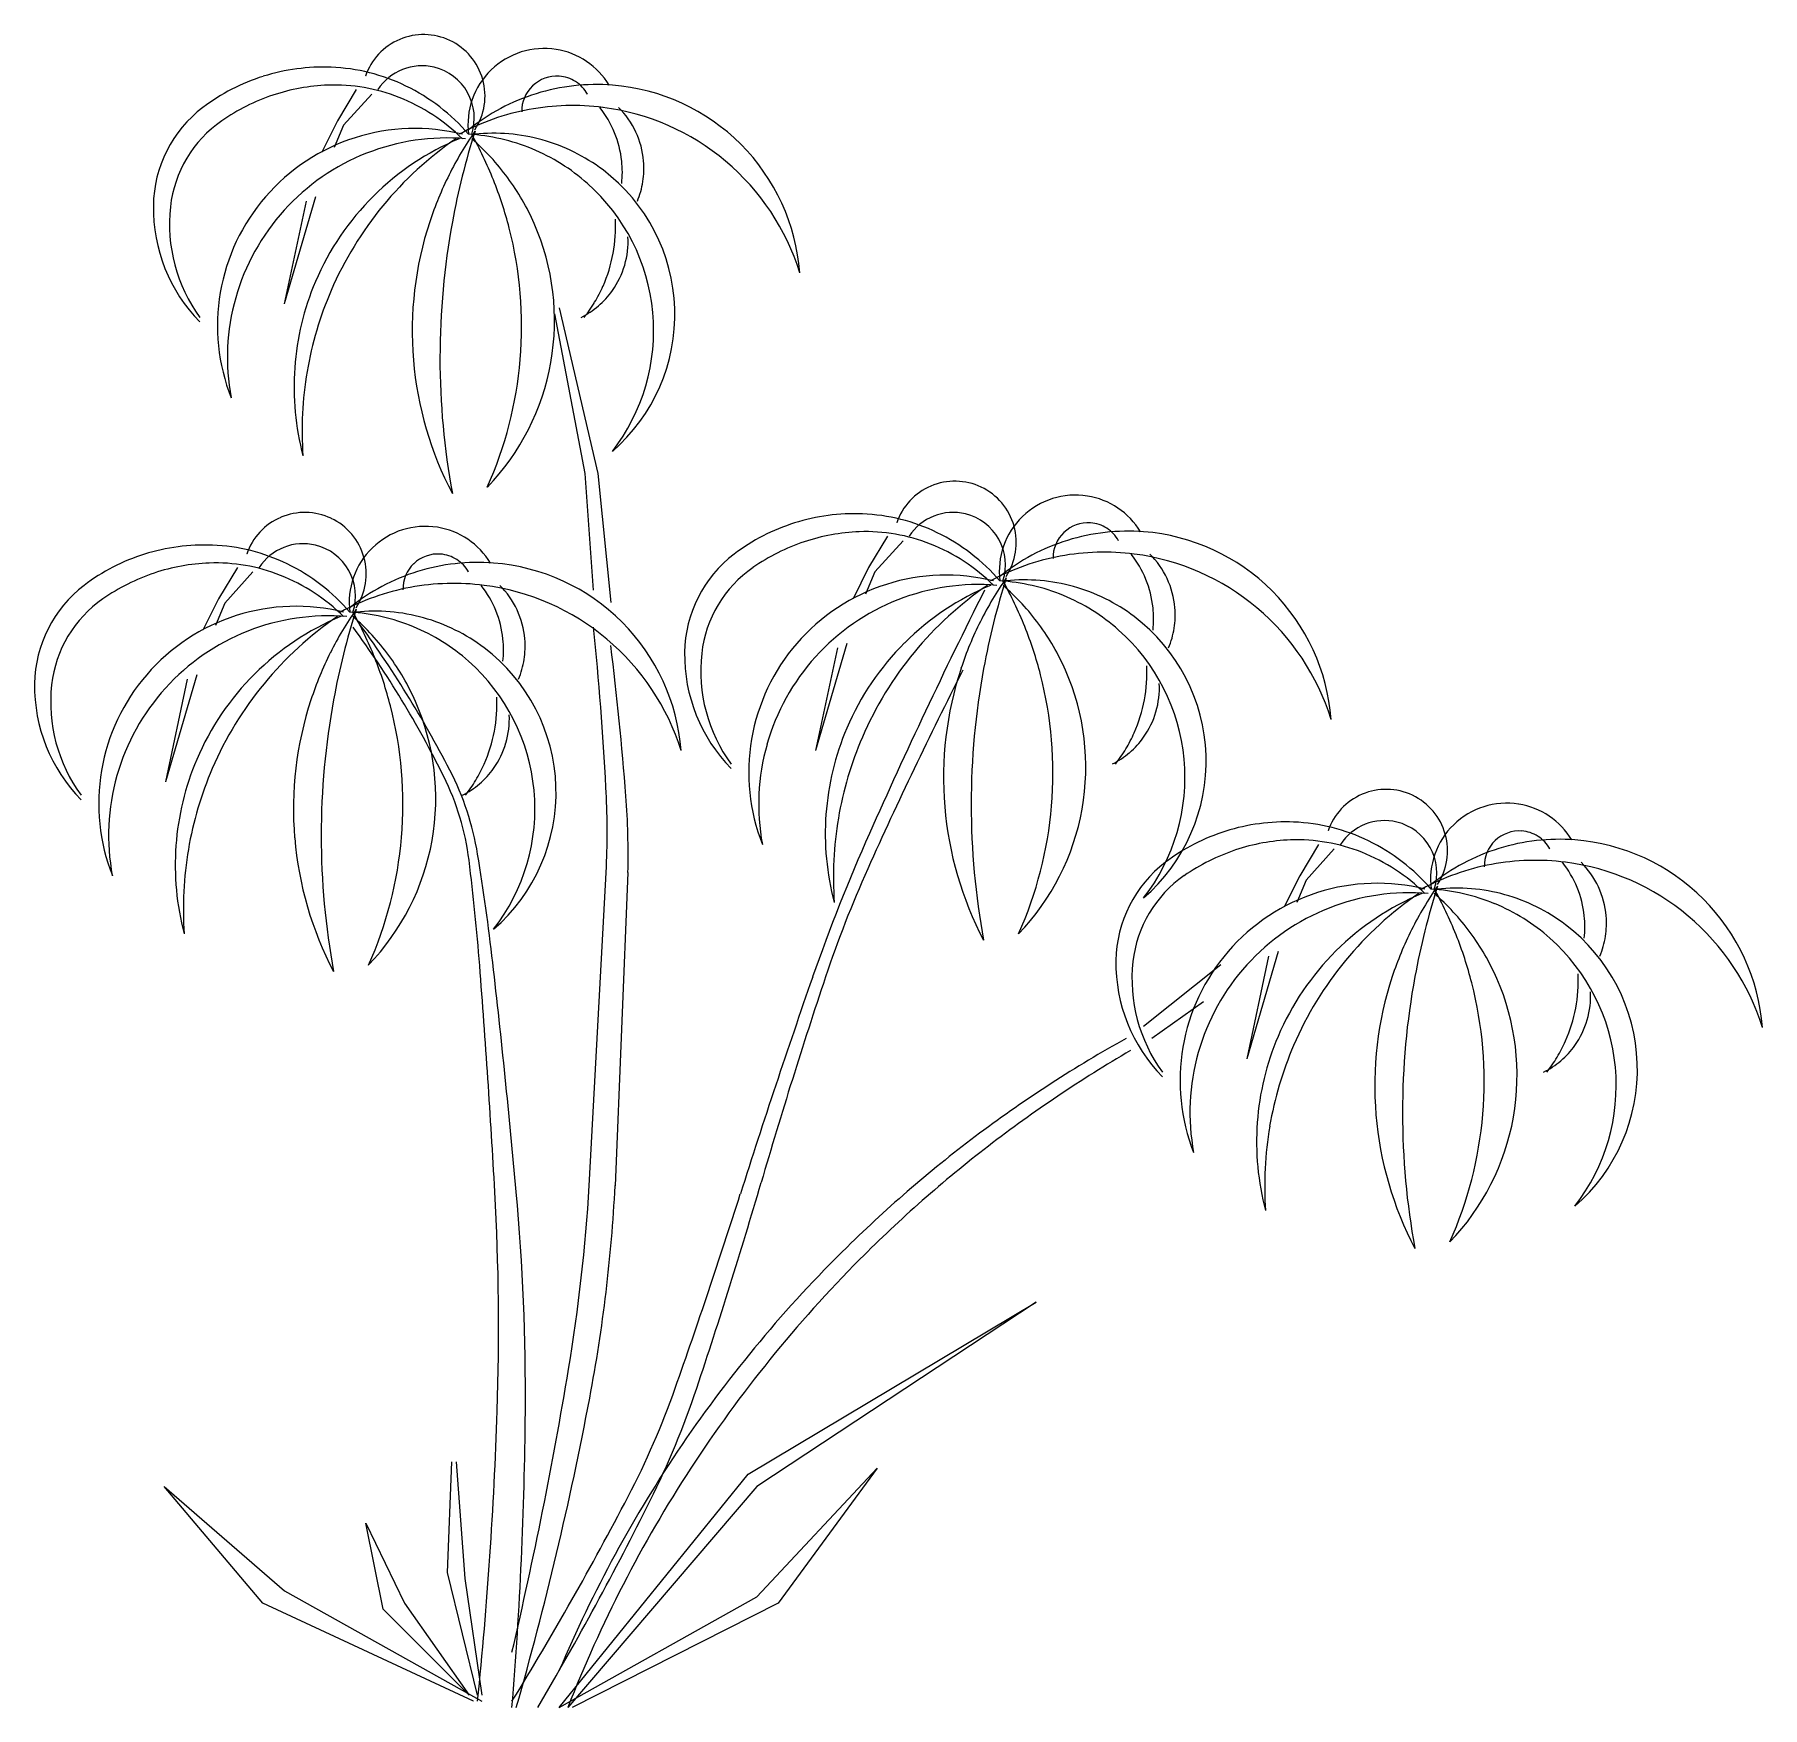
# Model space of a CAD drawing. Header units: millimetres. Extents: x 294.4 to 300.04, y 145.17 to 150.63.
import ezdxf

# ---------------------------------------------------------------- set-up
doc = ezdxf.new("R2010")
doc.units = ezdxf.units.MM
doc.layers.add('Verde_alberi', color=96, linetype='Continuous')

msp = doc.modelspace()

# ---------------------------------------------------------------- linework, layer by layer
at = {"layer": 'Verde_alberi'}
for points in [[(295.5934, 150.6126), (295.5934, 150.6126)], [(295.7571, 150.6092), (295.7571, 150.6092)], [(296.1036, 150.58), (296.1036, 150.58)], [(295.3698, 150.5218), (295.3698, 150.5218)], [(295.7061, 150.5218), (295.7061, 150.5218)], [(296.2031, 150.5409), (296.2031, 150.5409)], [(295.1485, 150.4923), (295.1485, 150.4923)], [(295.3596, 150.4636), (295.3596, 150.4636)], [(295.4819, 150.4927), (295.4819, 150.4927)], [(295.6028, 150.5146), (295.6028, 150.5146)], [(295.6138, 150.4605), (295.6138, 150.4605)], [(295.8643, 150.4821), (295.8643, 150.4821)], [(295.8917, 150.5131), (295.8917, 150.5131)], [(296.0269, 150.4614), (296.0269, 150.4614)], [(296.1138, 150.4927), (296.1138, 150.4927)], [(296.167, 150.4751), (296.167, 150.4751)], [(296.2769, 150.4636), (296.2769, 150.4636)], [(296.2871, 150.4636), (296.2871, 150.4636)], [(295.1803, 150.4308), (295.1803, 150.4308)], [(295.4513, 150.449), (295.4513, 150.449), (295.3902, 150.347), (295.3392, 150.2451)], [(295.5023, 150.4344), (295.5023, 150.4344), (295.4106, 150.3325), (295.38, 150.2596)], [(295.5226, 150.449), (295.5226, 150.449)], [(295.5919, 150.4233), (295.5919, 150.4233)], [(295.8149, 150.4392), (295.8149, 150.4392)], [(296.0387, 150.4356), (296.0387, 150.4356)], [(296.2055, 150.4344), (296.2055, 150.4344)], [(294.9519, 150.3907), (294.9519, 150.3907)], [(295.0131, 150.347), (295.0131, 150.347)], [(295.9915, 150.3762), (295.9915, 150.3762)], [(296.0152, 150.3839), (296.0152, 150.3839)], [(296.2463, 150.3907), (296.2463, 150.3907)], [(296.2565, 150.3907), (296.2565, 150.3907)], [(296.3075, 150.3907), (296.3075, 150.3907)], [(295.448, 150.2921), (295.448, 150.2921)], [(295.7877, 150.3033), (295.7877, 150.3033)], [(295.7979, 150.3033), (295.7979, 150.3033)], [(295.8182, 150.3179), (295.8182, 150.3179)], [(295.8182, 150.3033), (295.8182, 150.3033)], [(295.8182, 150.3033), (295.8182, 150.3033)], [(295.8182, 150.3033), (295.8182, 150.3033)], [(295.8284, 150.3033), (295.8284, 150.3033)], [(295.8284, 150.3033), (295.8284, 150.3033)], [(295.8386, 150.3179), (295.8386, 150.3179)], [(295.8386, 150.3033), (295.8386, 150.3033)], [(295.8391, 150.3132), (295.8391, 150.3132)], [(295.8391, 150.3132), (295.8391, 150.3132)], [(296.2943, 150.3084), (296.2943, 150.3084)], [(296.3637, 150.3105), (296.3637, 150.3105)], [(295.4852, 150.2414), (295.4852, 150.2414)], [(295.7775, 150.2888), (295.7775, 150.2888)], [(295.7877, 150.2888), (295.7877, 150.2888)], [(295.7979, 150.2888), (295.7979, 150.2888)], [(295.808, 150.2888), (295.808, 150.2888)], [(295.8284, 150.2888), (295.8284, 150.2888)], [(296.0253, 150.2558), (296.0253, 150.2558)], [(296.0586, 150.2848), (296.0586, 150.2848)], [(296.7059, 150.2708), (296.7059, 150.2708)], [(296.2565, 150.1868), (296.2565, 150.1868)], [(296.3177, 150.2159), (296.3177, 150.2159)], [(296.3196, 150.1795), (296.3196, 150.1795)], [(296.389, 150.2159), (296.389, 150.2159)], [(296.6565, 150.2154), (296.6565, 150.2154)], [(295.7545, 150.1709), (295.7545, 150.1709)], [(295.7976, 150.1667), (295.7976, 150.1667)], [(295.8994, 150.1544), (295.8994, 150.1544)], [(295.9457, 150.1617), (295.9457, 150.1617)], [(296.2055, 150.1431), (296.2055, 150.1431)], [(296.3177, 150.1431), (296.3177, 150.1431)], [(296.3867, 150.1492), (296.3867, 150.1492)], [(294.7901, 150.0704), (294.7901, 150.0704)], [(294.8457, 150.0668), (294.8457, 150.0668)], [(295.1557, 150.0994), (295.1557, 150.0994)], [(295.3188, 150.0994), (295.3188, 150.0994), (295.2169, 149.7499)], [(295.2882, 150.0849), (295.2882, 150.0849), (295.2169, 149.7499)], [(295.5076, 150.1016), (295.5076, 150.1016)], [(295.5386, 150.07), (295.5386, 150.07)], [(296.3686, 150.0849), (296.3686, 150.0849)], [(295.2169, 150.0558), (295.2169, 150.0558)], [(295.6914, 150.0178), (295.6914, 150.0178)], [(295.7653, 150.0178), (295.7653, 150.0178)], [(296.0322, 150.012), (296.0322, 150.012)], [(296.2973, 150.0266), (296.2973, 150.0266)], [(295.9507, 149.9975), (295.9507, 149.9975)], [(296.338, 149.9684), (296.338, 149.9684)], [(296.2896, 149.915), (296.2896, 149.915)], [(296.3273, 149.8767), (296.3273, 149.8767)], [(296.8986, 149.8518), (296.8986, 149.8518)], [(296.8986, 149.8518), (296.8986, 149.8518)], [(295.0084, 149.7873), (295.0084, 149.7873)], [(295.3188, 149.8227), (295.3188, 149.8227)], [(295.3698, 149.7936), (295.3698, 149.7936)], [(296.2565, 149.8081), (296.2565, 149.8081)], [(296.2871, 149.7936), (296.2871, 149.7936)], [(295.0587, 149.7702), (295.0587, 149.7702)], [(296.1138, 149.7373), (296.1138, 149.7373), (296.2399, 149.1968), (296.2819, 148.7764)], [(296.2291, 149.7553), (296.2291, 149.7553)], [(296.2415, 149.7436), (296.2415, 149.7436)], [(296.4905, 149.7353), (296.4905, 149.7353)], [(294.9417, 149.7062), (294.9417, 149.7062)], [(294.9417, 149.6916), (294.9417, 149.6916)], [(296.2259, 148.8164), (296.2259, 148.8164), (296.1979, 149.1968), (296.0998, 149.7173)], [(296.1852, 149.7062), (296.1852, 149.7062)], [(296.1953, 149.7062), (296.1953, 149.7062)], [(296.419, 149.7223), (296.419, 149.7223)], [(295.6382, 149.5671), (295.6382, 149.5671)], [(295.7247, 149.5745), (295.7247, 149.5745)], [(295.9867, 149.569), (295.9867, 149.569)], [(296.0864, 149.5591), (296.0864, 149.5591)], [(295.2511, 149.5421), (295.2511, 149.5421)], [(295.2916, 149.5296), (295.2916, 149.5296)], [(295.0436, 149.444), (295.0436, 149.444)], [(295.0436, 149.444), (295.0436, 149.444)], [(295.2781, 149.2547), (295.2781, 149.2547)], [(295.2781, 149.2547), (295.2781, 149.2547)], [(296.2871, 149.2692), (296.2871, 149.2692)], [(296.2871, 149.2692), (296.2871, 149.2692)], [(295.7653, 149.1314), (295.7653, 149.1314)], [(295.7653, 149.1314), (295.7653, 149.1314)], [(295.8794, 149.1527), (295.8794, 149.1527)], [(295.8794, 149.1527), (295.8794, 149.1527)], [(297.3261, 149.1561), (297.3261, 149.1561)], [(297.4898, 149.1527), (297.4898, 149.1527)], [(297.8363, 149.1236), (297.8363, 149.1236)], [(295.2061, 149.0542), (295.2061, 149.0542)], [(295.3698, 149.0508), (295.3698, 149.0508)], [(297.1025, 149.0653), (297.1025, 149.0653)], [(297.3355, 149.0581), (297.3355, 149.0581)], [(297.4388, 149.0653), (297.4388, 149.0653)], [(297.6244, 149.0566), (297.6244, 149.0566)], [(297.9357, 149.0844), (297.9357, 149.0844)], [(295.7163, 149.0216), (295.7163, 149.0216)], [(296.8811, 149.0358), (296.8811, 149.0358)], [(297.0922, 149.0071), (297.0922, 149.0071)], [(297.2146, 149.0362), (297.2146, 149.0362)], [(297.3465, 149.0041), (297.3465, 149.0041)], [(297.5969, 149.0257), (297.5969, 149.0257)], [(297.7596, 149.0049), (297.7596, 149.0049)], [(297.8465, 149.0362), (297.8465, 149.0362)], [(297.8997, 149.0187), (297.8997, 149.0187)], [(298.0095, 149.0071), (298.0095, 149.0071)], [(298.0197, 149.0071), (298.0197, 149.0071)], [(294.9825, 148.9634), (294.9825, 148.9634)], [(295.2155, 148.9561), (295.2155, 148.9561)], [(295.3188, 148.9634), (295.3188, 148.9634)], [(295.5044, 148.9547), (295.5044, 148.9547)], [(295.8158, 148.9825), (295.8158, 148.9825)], [(296.9129, 148.9743), (296.9129, 148.9743)], [(297.184, 148.9925), (297.184, 148.9925), (297.1228, 148.8905), (297.0719, 148.7886)], [(297.235, 148.9779), (297.235, 148.9779), (297.1432, 148.876), (297.1126, 148.8032)], [(297.2553, 148.9925), (297.2553, 148.9925)], [(297.3246, 148.9668), (297.3246, 148.9668)], [(297.5476, 148.9828), (297.5476, 148.9828)], [(297.7714, 148.9791), (297.7714, 148.9791)], [(297.9382, 148.9779), (297.9382, 148.9779)], [(294.7612, 148.9339), (294.7612, 148.9339)], [(295.064, 148.8905), (295.064, 148.8905), (295.0029, 148.7886), (294.9519, 148.6867)], [(294.9723, 148.9051), (294.9723, 148.9051)], [(295.0946, 148.9343), (295.0946, 148.9343)], [(295.1353, 148.8905), (295.1353, 148.8905)], [(295.2265, 148.9021), (295.2265, 148.9021)], [(295.477, 148.9237), (295.477, 148.9237)], [(295.6396, 148.903), (295.6396, 148.903)], [(295.7265, 148.9343), (295.7265, 148.9343)], [(295.7797, 148.9167), (295.7797, 148.9167)], [(295.8895, 148.9051), (295.8895, 148.9051)], [(295.8998, 148.9051), (295.8998, 148.9051)], [(296.6846, 148.9343), (296.6846, 148.9343)], [(296.7457, 148.8905), (296.7457, 148.8905)], [(297.7242, 148.9197), (297.7242, 148.9197)], [(297.7479, 148.9274), (297.7479, 148.9274)], [(297.979, 148.9343), (297.979, 148.9343)], [(297.9892, 148.9343), (297.9892, 148.9343)], [(298.0401, 148.9343), (298.0401, 148.9343)], [(294.5646, 148.8323), (294.5646, 148.8323)], [(294.7929, 148.8724), (294.7929, 148.8724)], [(295.115, 148.876), (295.115, 148.876), (295.0233, 148.774), (294.9927, 148.7012)], [(295.2046, 148.8649), (295.2046, 148.8649)], [(295.4276, 148.8808), (295.4276, 148.8808)], [(295.6279, 148.8255), (295.6279, 148.8255)], [(295.6514, 148.8772), (295.6514, 148.8772)], [(295.8182, 148.876), (295.8182, 148.876)], [(295.859, 148.8323), (295.859, 148.8323)], [(295.8692, 148.8323), (295.8692, 148.8323)], [(295.9201, 148.8323), (295.9201, 148.8323)], [(297.1806, 148.8356), (297.1806, 148.8356)], [(297.5102, 148.8323), (297.5102, 148.8323)], [(297.5203, 148.8469), (297.5203, 148.8469)], [(297.5203, 148.8323), (297.5203, 148.8323)], [(297.5305, 148.8469), (297.5305, 148.8469)], [(297.5305, 148.8323), (297.5305, 148.8323)], [(297.5407, 148.8323), (297.5407, 148.8323)], [(297.5509, 148.8614), (297.5509, 148.8614)], [(297.5509, 148.8469), (297.5509, 148.8469)], [(297.5509, 148.8469), (297.5509, 148.8469)], [(297.5509, 148.8469), (297.5509, 148.8469)], [(297.5611, 148.8469), (297.5611, 148.8469)], [(297.5611, 148.8469), (297.5611, 148.8469)], [(297.5611, 148.8323), (297.5611, 148.8323)], [(297.5713, 148.8614), (297.5713, 148.8614)], [(297.5713, 148.8469), (297.5713, 148.8469)], [(297.5718, 148.8567), (297.5718, 148.8567)], [(297.5718, 148.8567), (297.5718, 148.8567)], [(297.7913, 148.8283), (297.7913, 148.8283)], [(298.027, 148.8519), (298.027, 148.8519)], [(298.0964, 148.8541), (298.0964, 148.8541)], [(294.6257, 148.7886), (294.6257, 148.7886)], [(295.6042, 148.8177), (295.6042, 148.8177)], [(297.2179, 148.7849), (297.2179, 148.7849)], [(297.5006, 148.8164), (297.5006, 148.8164)], [(297.758, 148.7993), (297.758, 148.7993)], [(298.4387, 148.8143), (298.4387, 148.8143)], [(295.0607, 148.7337), (295.0607, 148.7337)], [(295.3902, 148.7303), (295.3902, 148.7303)], [(295.4003, 148.7449), (295.4003, 148.7449)], [(295.4003, 148.7303), (295.4003, 148.7303)], [(295.4106, 148.7449), (295.4106, 148.7449)], [(295.4106, 148.7303), (295.4106, 148.7303)], [(295.4207, 148.7303), (295.4207, 148.7303)], [(295.4309, 148.7595), (295.4309, 148.7595)], [(295.4309, 148.7449), (295.4309, 148.7449)], [(295.4309, 148.7449), (295.4309, 148.7449)], [(295.4309, 148.7449), (295.4309, 148.7449)], [(295.4411, 148.7449), (295.4411, 148.7449)], [(295.4411, 148.7449), (295.4411, 148.7449)], [(295.4411, 148.7303), (295.4411, 148.7303)], [(295.4513, 148.7595), (295.4513, 148.7595)], [(295.4513, 148.7449), (295.4513, 148.7449)], [(295.4518, 148.7548), (295.4518, 148.7548)], [(295.4518, 148.7548), (295.4518, 148.7548)], [(295.4554, 148.7163), (295.4554, 148.7163)], [(295.6713, 148.7264), (295.6713, 148.7264)], [(295.907, 148.7499), (295.907, 148.7499)], [(295.9764, 148.7522), (295.9764, 148.7522)], [(297.4872, 148.7144), (297.4872, 148.7144)], [(297.9892, 148.7303), (297.9892, 148.7303)], [(298.0503, 148.7595), (298.0503, 148.7595)], [(298.0523, 148.7231), (298.0523, 148.7231)], [(298.1217, 148.7595), (298.1217, 148.7595)], [(298.3892, 148.7589), (298.3892, 148.7589)], [(295.0979, 148.683), (295.0979, 148.683)], [(295.4414, 148.6963), (295.4414, 148.6963)], [(295.638, 148.6973), (295.638, 148.6973)], [(295.9303, 148.6575), (295.9303, 148.6575)], [(296.0017, 148.6575), (296.0017, 148.6575)], [(296.2259, 148.6963), (296.2259, 148.6963)], [(296.2692, 148.657), (296.2692, 148.657)], [(296.3187, 148.7123), (296.3187, 148.7123)], [(297.5303, 148.7102), (297.5303, 148.7102)], [(297.6321, 148.6979), (297.6321, 148.6979)], [(297.6784, 148.7052), (297.6784, 148.7052)], [(297.9382, 148.6867), (297.9382, 148.6867)], [(298.0503, 148.6867), (298.0503, 148.6867)], [(298.1194, 148.6927), (298.1194, 148.6927)], [(295.3672, 148.6125), (295.3672, 148.6125)], [(295.4103, 148.6082), (295.4103, 148.6082)], [(295.5584, 148.6033), (295.5584, 148.6033)], [(295.8692, 148.6284), (295.8692, 148.6284)], [(295.9323, 148.6211), (295.9323, 148.6211)], [(296.2819, 148.6363), (296.2819, 148.6363)], [(296.5227, 148.6139), (296.5227, 148.6139)], [(296.5784, 148.6103), (296.5784, 148.6103)], [(296.8884, 148.643), (296.8884, 148.643)], [(297.0515, 148.643), (297.0515, 148.643), (296.9496, 148.2934)], [(297.0209, 148.6284), (297.0209, 148.6284), (296.9496, 148.2934)], [(297.2404, 148.6451), (297.2404, 148.6451)], [(297.2712, 148.6136), (297.2712, 148.6136)], [(298.1013, 148.6284), (298.1013, 148.6284)], [(295.5121, 148.5959), (295.5121, 148.5959)], [(295.8182, 148.5847), (295.8182, 148.5847)], [(295.9303, 148.5847), (295.9303, 148.5847)], [(295.9994, 148.5907), (295.9994, 148.5907)], [(296.9496, 148.5993), (296.9496, 148.5993)], [(297.4241, 148.5613), (297.4241, 148.5613)], [(297.4305, 148.5562), (297.4305, 148.5562)], [(297.498, 148.5613), (297.498, 148.5613)], [(297.7649, 148.5556), (297.7649, 148.5556)], [(298.0299, 148.5701), (298.0299, 148.5701)], [(294.4027, 148.512), (294.4027, 148.512)], [(294.4584, 148.5084), (294.4584, 148.5084)], [(294.7684, 148.541), (294.7684, 148.541)], [(294.9315, 148.541), (294.9315, 148.541), (294.8295, 148.1914)], [(294.9009, 148.5264), (294.9009, 148.5264), (294.8295, 148.1914)], [(294.8295, 148.4973), (294.8295, 148.4973)], [(295.1204, 148.5431), (295.1204, 148.5431)], [(295.1512, 148.5116), (295.1512, 148.5116)], [(295.9813, 148.5264), (295.9813, 148.5264)], [(297.6834, 148.541), (297.6834, 148.541)], [(298.0707, 148.5119), (298.0707, 148.5119)], [(295.3041, 148.4594), (295.3041, 148.4594)], [(295.378, 148.4594), (295.378, 148.4594)], [(295.5634, 148.4391), (295.5634, 148.4391)], [(295.645, 148.4536), (295.645, 148.4536)], [(295.9099, 148.4682), (295.9099, 148.4682)], [(298.0223, 148.4585), (298.0223, 148.4585)], [(295.9507, 148.41), (295.9507, 148.41)], [(298.06, 148.4202), (298.06, 148.4202)], [(298.6313, 148.3954), (298.6313, 148.3954)], [(298.6313, 148.3954), (298.6313, 148.3954)], [(295.9023, 148.3566), (295.9023, 148.3566)], [(295.94, 148.3182), (295.94, 148.3182)], [(296.7412, 148.3309), (296.7412, 148.3309)], [(297.0515, 148.3662), (297.0515, 148.3662)], [(297.1025, 148.3371), (297.1025, 148.3371)], [(297.9892, 148.3517), (297.9892, 148.3517)], [(298.0197, 148.3371), (298.0197, 148.3371)], [(294.9315, 148.2643), (294.9315, 148.2643)], [(296.5113, 148.2934), (296.5113, 148.2934)], [(296.5113, 148.2934), (296.5113, 148.2934)], [(296.7914, 148.3137), (296.7914, 148.3137)], [(297.9617, 148.2988), (297.9617, 148.2988)], [(297.9742, 148.2871), (297.9742, 148.2871)], [(298.1517, 148.2658), (298.1517, 148.2658)], [(298.2232, 148.2789), (298.2232, 148.2789)], [(294.6212, 148.2289), (294.6212, 148.2289)], [(294.6714, 148.2118), (294.6714, 148.2118)], [(294.9825, 148.2352), (294.9825, 148.2352)], [(295.7372, 148.2092), (295.7372, 148.2092)], [(295.757, 148.2298), (295.757, 148.2298)], [(295.8692, 148.2497), (295.8692, 148.2497)], [(295.8998, 148.2352), (295.8998, 148.2352)], [(296.6744, 148.2497), (296.6744, 148.2497)], [(296.6744, 148.2352), (296.6744, 148.2352)], [(297.9178, 148.2497), (297.9178, 148.2497)], [(297.928, 148.2497), (297.928, 148.2497)], [(295.8418, 148.1969), (295.8418, 148.1969)], [(295.8542, 148.1852), (295.8542, 148.1852)], [(296.0318, 148.1639), (296.0318, 148.1639)], [(296.1032, 148.1769), (296.1032, 148.1769)], [(296.2661, 148.1734), (296.2661, 148.1734)], [(298.7326, 148.1512), (298.7326, 148.1512)], [(294.5544, 148.1478), (294.5544, 148.1478)], [(294.5544, 148.1332), (294.5544, 148.1332)], [(295.7979, 148.1478), (295.7979, 148.1478)], [(295.808, 148.1478), (295.808, 148.1478)], [(296.3313, 148.145), (296.3313, 148.145)], [(297.3709, 148.1106), (297.3709, 148.1106)], [(297.4574, 148.1181), (297.4574, 148.1181)], [(297.7194, 148.1126), (297.7194, 148.1126)], [(297.8191, 148.1027), (297.8191, 148.1027)], [(298.8963, 148.1478), (298.8963, 148.1478)], [(299.2428, 148.1186), (299.2428, 148.1186)], [(296.9837, 148.0856), (296.9837, 148.0856)], [(297.0242, 148.0732), (297.0242, 148.0732)], [(298.509, 148.0604), (298.509, 148.0604)], [(298.742, 148.0531), (298.742, 148.0531)], [(298.8453, 148.0604), (298.8453, 148.0604)], [(299.0309, 148.0517), (299.0309, 148.0517)], [(299.3423, 148.0795), (299.3423, 148.0795)], [(294.8637, 147.9837), (294.8637, 147.9837)], [(295.251, 148.0086), (295.251, 148.0086)], [(295.3374, 148.0162), (295.3374, 148.0162)], [(295.5994, 148.0106), (295.5994, 148.0106)], [(295.6991, 148.0007), (295.6991, 148.0007)], [(296.7763, 147.9876), (296.7763, 147.9876)], [(296.7763, 147.9876), (296.7763, 147.9876)], [(297.1256, 148.0233), (297.1256, 148.0233)], [(298.2877, 148.0309), (298.2877, 148.0309)], [(298.5905, 147.9876), (298.5905, 147.9876), (298.5294, 147.8856), (298.4784, 147.7836)], [(298.4988, 148.0021), (298.4988, 148.0021)], [(298.6211, 148.0313), (298.6211, 148.0313)], [(298.6619, 147.9876), (298.6619, 147.9876)], [(298.753, 147.9991), (298.753, 147.9991)], [(299.0035, 148.0207), (299.0035, 148.0207)], [(299.1662, 148), (299.1662, 148)], [(299.253, 148.0313), (299.253, 148.0313)], [(299.3062, 148.0137), (299.3062, 148.0137)], [(299.4161, 148.0021), (299.4161, 148.0021)], [(299.4263, 148.0021), (299.4263, 148.0021)], [(294.9043, 147.9712), (294.9043, 147.9712)], [(295.8197, 147.9357), (295.8197, 147.9357)], [(295.8477, 147.9557), (295.8477, 147.9557)], [(298.0911, 147.9293), (298.0911, 147.9293)], [(298.3195, 147.9694), (298.3195, 147.9694)], [(298.6415, 147.973), (298.6415, 147.973), (298.5498, 147.871), (298.5191, 147.7982)], [(298.7311, 147.9619), (298.7311, 147.9619)], [(298.9541, 147.9778), (298.9541, 147.9778)], [(299.1779, 147.9742), (299.1779, 147.9742)], [(299.3447, 147.973), (299.3447, 147.973)], [(299.3855, 147.9293), (299.3855, 147.9293)], [(299.3957, 147.9293), (299.3957, 147.9293)], [(299.4466, 147.9293), (299.4466, 147.9293)], [(294.6564, 147.8856), (294.6564, 147.8856)], [(294.6564, 147.8856), (294.6564, 147.8856)], [(296.2119, 146.8747), (296.2119, 146.8747), (296.2679, 147.9157)], [(296.3379, 147.8956), (296.3379, 147.8956), (296.2959, 146.8747)], [(297.12, 147.908), (297.12, 147.908)], [(298.1522, 147.8856), (298.1522, 147.8856)], [(299.1307, 147.9147), (299.1307, 147.9147)], [(299.1544, 147.9225), (299.1544, 147.9225)], [(298.0197, 147.8128), (298.0197, 147.8128)], [(298.0197, 147.8128), (298.0197, 147.8128)], [(298.5872, 147.8307), (298.5872, 147.8307)], [(298.9167, 147.8273), (298.9167, 147.8273)], [(298.9269, 147.8419), (298.9269, 147.8419)], [(298.9269, 147.8273), (298.9269, 147.8273)], [(298.9371, 147.8419), (298.9371, 147.8419)], [(298.9371, 147.8273), (298.9371, 147.8273)], [(298.9473, 147.8273), (298.9473, 147.8273)], [(298.9575, 147.8565), (298.9575, 147.8565)], [(298.9575, 147.8419), (298.9575, 147.8419)], [(298.9575, 147.8419), (298.9575, 147.8419)], [(298.9575, 147.8419), (298.9575, 147.8419)], [(298.9677, 147.8419), (298.9677, 147.8419)], [(298.9677, 147.8419), (298.9677, 147.8419)], [(298.9677, 147.8273), (298.9677, 147.8273)], [(298.9778, 147.8565), (298.9778, 147.8565)], [(298.9778, 147.8419), (298.9778, 147.8419)], [(298.9784, 147.8518), (298.9784, 147.8518)], [(298.9784, 147.8518), (298.9784, 147.8518)], [(299.1978, 147.8234), (299.1978, 147.8234)], [(299.4335, 147.8469), (299.4335, 147.8469)], [(299.503, 147.8492), (299.503, 147.8492)], [(297.0107, 147.7982), (297.0107, 147.7982)], [(297.0107, 147.7982), (297.0107, 147.7982)], [(298.6244, 147.7799), (298.6244, 147.7799)], [(299.1646, 147.7943), (299.1646, 147.7943)], [(299.4568, 147.7545), (299.4568, 147.7545)], [(299.5282, 147.7545), (299.5282, 147.7545)], [(299.8452, 147.8094), (299.8452, 147.8094)], [(295.8998, 147.7108), (295.8998, 147.7108)], [(295.8998, 147.7108), (295.8998, 147.7108)], [(298.8937, 147.7094), (298.8937, 147.7094)], [(298.9368, 147.7052), (298.9368, 147.7052)], [(299.0849, 147.7003), (299.0849, 147.7003)], [(299.3957, 147.7254), (299.3957, 147.7254)], [(299.4588, 147.7181), (299.4588, 147.7181)], [(299.7957, 147.754), (299.7957, 147.754)], [(294.8907, 147.6963), (294.8907, 147.6963)], [(294.8907, 147.6963), (294.8907, 147.6963)], [(297.498, 147.6749), (297.498, 147.6749)], [(297.498, 147.6749), (297.498, 147.6749)], [(297.612, 147.6963), (297.612, 147.6963)], [(297.612, 147.6963), (297.612, 147.6963)], [(299.0386, 147.6929), (299.0386, 147.6929)], [(299.3447, 147.6817), (299.3447, 147.6817)], [(299.4568, 147.6817), (299.4568, 147.6817)], [(299.5259, 147.6878), (299.5259, 147.6878)], [(295.492, 147.5943), (295.492, 147.5943)], [(295.492, 147.5943), (295.492, 147.5943)], [(295.8544, 147.593), (295.8544, 147.593)], [(295.8968, 147.6024), (295.8968, 147.6024)], [(297.9293, 147.609), (297.9293, 147.609)], [(297.9849, 147.6054), (297.9849, 147.6054)], [(298.0189, 147.3952), (298.0189, 147.3952), (298.2711, 147.5954)], [(298.2949, 147.638), (298.2949, 147.638)], [(298.458, 147.638), (298.458, 147.638), (298.3561, 147.2884)], [(298.4274, 147.6234), (298.4274, 147.6234), (298.3561, 147.2884)], [(298.3561, 147.5943), (298.3561, 147.5943)], [(298.6469, 147.6401), (298.6469, 147.6401)], [(298.6778, 147.6086), (298.6778, 147.6086)], [(299.5078, 147.6234), (299.5078, 147.6234)], [(295.378, 147.573), (295.378, 147.573)], [(295.378, 147.573), (295.378, 147.573)], [(296.9403, 147.5553), (296.9403, 147.5553)], [(296.9823, 147.5553), (296.9823, 147.5553)], [(298.8306, 147.5563), (298.8306, 147.5563)], [(298.9045, 147.5563), (298.9045, 147.5563)], [(299.0899, 147.5361), (299.0899, 147.5361)], [(299.1715, 147.5506), (299.1715, 147.5506)], [(299.4365, 147.5652), (299.4365, 147.5652)], [(298.0469, 147.3552), (298.0469, 147.3552), (298.215, 147.4753)], [(299.4772, 147.5069), (299.4772, 147.5069)], [(299.4288, 147.4536), (299.4288, 147.4536)], [(298.458, 147.3613), (298.458, 147.3613)], [(299.4665, 147.4152), (299.4665, 147.4152)], [(300.0379, 147.3904), (300.0379, 147.3904)], [(300.0379, 147.3904), (300.0379, 147.3904)], [(297.9629, 147.3552), (297.9629, 147.3552)], [(297.9769, 147.3151), (297.9769, 147.3151)], [(298.1477, 147.3259), (298.1477, 147.3259)], [(298.1979, 147.3087), (298.1979, 147.3087)], [(298.509, 147.3321), (298.509, 147.3321)], [(299.3957, 147.3467), (299.3957, 147.3467)], [(299.4263, 147.3321), (299.4263, 147.3321)], [(299.3683, 147.2938), (299.3683, 147.2938)], [(299.3807, 147.2822), (299.3807, 147.2822)], [(299.5582, 147.2609), (299.5582, 147.2609)], [(299.6297, 147.2739), (299.6297, 147.2739)], [(298.0809, 147.2448), (298.0809, 147.2448)], [(298.0809, 147.2302), (298.0809, 147.2302)], [(299.3244, 147.2448), (299.3244, 147.2448)], [(299.3346, 147.2448), (299.3346, 147.2448)], [(298.3903, 147.0807), (298.3903, 147.0807)], [(298.7774, 147.1056), (298.7774, 147.1056)], [(298.8639, 147.1132), (298.8639, 147.1132)], [(299.1259, 147.1076), (299.1259, 147.1076)], [(299.2256, 147.0977), (299.2256, 147.0977)], [(297.4848, 147.0454), (297.4848, 147.0454)], [(298.4308, 147.0682), (298.4308, 147.0682)], [(297.5134, 147.0037), (297.5134, 147.0037)], [(298.1828, 146.9826), (298.1828, 146.9826)], [(298.1828, 146.9826), (298.1828, 146.9826)], [(295.9037, 146.8547), (295.9037, 146.8547)], [(295.9737, 146.8547), (295.9737, 146.8547)], [(296.7722, 146.8848), (296.7722, 146.8848)], [(296.7044, 146.8476), (296.7044, 146.8476)], [(299.4263, 146.8078), (299.4263, 146.8078)], [(299.4263, 146.8078), (299.4263, 146.8078)], [(298.4173, 146.7933), (298.4173, 146.7933)], [(298.4173, 146.7933), (298.4173, 146.7933)], [(299.0186, 146.6913), (299.0186, 146.6913)], [(299.0186, 146.6913), (299.0186, 146.6913)], [(297.0524, 146.6745), (297.0524, 146.6745)], [(297.0944, 146.6345), (297.0944, 146.6345)], [(298.9045, 146.67), (298.9045, 146.67)], [(298.9045, 146.67), (298.9045, 146.67)], [(296.1138, 145.1732), (296.1138, 145.1732), (296.7302, 145.9339), (297.6687, 146.4944), (296.7582, 145.8939), (296.1418, 145.1732)], [(296.1441, 146.2762), (296.1441, 146.2762)], [(296.2133, 146.1822), (296.2133, 146.1822)], [(296.492, 146.2142), (296.492, 146.2142)], [(296.5621, 146.2142), (296.5621, 146.2142)], [(295.9116, 146.1401), (295.9116, 146.1401)], [(296.0033, 146.1376), (296.0033, 146.1376)], [(296.5146, 146.0305), (296.5146, 146.0305)], [(295.8477, 145.2133), (295.8477, 145.2133), (295.7496, 145.6136), (295.7636, 145.9739)], [(295.7776, 145.9739), (295.7776, 145.9739), (295.8057, 145.5936), (295.8617, 145.2133)], [(296.1138, 145.1732), (296.1138, 145.1732), (296.7582, 145.5336), (297.1504, 145.9539)], [(297.1504, 145.9539), (297.1504, 145.9539), (296.8283, 145.5135), (296.1559, 145.1732)], [(296.5428, 145.953), (296.5428, 145.953)], [(295.8337, 145.1933), (295.8337, 145.1933), (295.1473, 145.5135), (294.8251, 145.8939), (295.2173, 145.5536), (295.8617, 145.1933)], [(296.3386, 145.8611), (296.3386, 145.8611)], [(296.4103, 145.8476), (296.4103, 145.8476)], [(295.8197, 145.2133), (295.8197, 145.2133), (295.5395, 145.4935), (295.4834, 145.7738)], [(295.4834, 145.7738), (295.4834, 145.7738), (295.6095, 145.5135), (295.8197, 145.2133)], [(295.9597, 145.3534), (295.9597, 145.3534)], [(296.1138, 145.2933), (296.1138, 145.2933)], [(295.8477, 145.1933), (295.8477, 145.1933)], [(295.9597, 145.1933), (295.9597, 145.1933)], [(295.9597, 145.1732), (295.9597, 145.1732)], [(295.9737, 145.1732), (295.9737, 145.1732)], [(296.0438, 145.1732), (296.0438, 145.1732)], [(296.1418, 145.1732), (296.1418, 145.1732)]]:
    msp.add_lwpolyline(points, dxfattribs=at)
for centre, radius, start, end in [((295.6712, 150.4284), 0.1999, 112.8853, 161.2432), ((295.6715, 150.4283), 0.2001, 64.675, 112.967), ((295.6716, 150.4283), 0.2001, 15.607, 64.7143), ((296.0645, 150.3348), 0.2483, 80.9292, 134.1127), ((296.0643, 150.3341), 0.2491, 56.1259, 80.9122), ((295.3446, 149.8669), 0.6554, 87.7948, 107.4117), ((295.3464, 149.9121), 0.6102, 64.007, 87.8034), ((295.6658, 150.3562), 0.1704, 76.3076, 111.6992), ((295.6658, 150.3557), 0.1709, 29.2488, 76.3563), ((296.0648, 150.3352), 0.2479, 31.1815, 56.0787), ((295.3406, 149.8793), 0.6423, 107.4034, 127.2401), ((295.3824, 149.8305), 0.6334, 92.0632, 108.6071), ((295.3804, 149.8927), 0.5712, 68.2678, 92.0902), ((295.666, 150.3556), 0.1711, 111.672, 146.913), ((295.3327, 149.8834), 0.642, 40.854, 64.0251), ((296.0646, 150.3349), 0.2484, 134.1401, 187.2956), ((295.6715, 150.4282), 0.2003, 326.5851, 15.6324), ((296.1057, 150.3787), 0.1143, 133.6229, 181.2659), ((296.1058, 150.3786), 0.1143, 85.9788, 133.6138), ((296.2359, 149.801), 0.6646, 85.5802, 107.2564), ((296.1056, 150.3784), 0.1146, 57.6107, 85.9173), ((296.1054, 150.3783), 0.1148, 29.2537, 57.5161), ((296.2358, 149.8007), 0.6648, 44.9932, 85.5769), ((295.3923, 149.7991), 0.6664, 108.5556, 124.6877), ((295.3617, 149.8461), 0.6214, 45.4251, 68.258), ((295.6661, 150.3559), 0.1706, 342.0689, 29.2663), ((296.2353, 149.8021), 0.6633, 107.2382, 128.9577), ((295.1997, 150.0645), 0.4097, 127.2253, 179.1735), ((295.2368, 150.0233), 0.3935, 124.6435, 173.6567), ((296.1569, 149.6226), 0.7744, 100.5402, 118.472), ((296.1574, 149.6204), 0.7767, 82.6656, 100.5461), ((295.9782, 150.1791), 0.3415, 22.2439, 38.2905), ((296.1575, 149.6206), 0.7764, 50.0023, 82.6731), ((296.1089, 150.1915), 0.2813, 25.0435, 45.0919), ((295.6425, 149.6791), 0.6432, 107.6033, 139.1858), ((295.6427, 149.6791), 0.6432, 76.0423, 107.6237), ((295.7479, 149.5747), 0.7166, 85.1894, 111.5118), ((296.7697, 149.6638), 1.1348, 145.0918, 153.4587), ((298.1452, 149.5805), 2.4196, 162.3726, 165.9798), ((295.7797, 149.6611), 0.6434, 67.5554, 86.5662), ((294.6969, 149.6727), 1.2953, 21.8274, 29.1321), ((295.8999, 149.7161), 0.5904, 74.4089, 95.9605), ((295.9777, 150.1792), 0.3419, 6.1621, 22.1847), ((296.1096, 150.1921), 0.2804, 4.8865, 24.9957), ((295.7475, 149.5756), 0.7156, 111.5027, 137.8569), ((296.126, 149.4796), 0.8771, 112.6906, 134.8327), ((296.43, 149.3362), 1.1547, 124.4121, 140.5397), ((295.3145, 149.6968), 0.7839, 36.3743, 49.0382), ((295.7801, 149.6631), 0.6414, 48.4525, 67.5202), ((295.8996, 149.7148), 0.5918, 52.9018, 74.4084), ((296.2355, 149.8007), 0.665, 4.4095, 44.9797), ((295.8999, 149.7156), 0.591, 1.9128, 52.88), ((295.9784, 150.1793), 0.3412, 0.0326, 6.1565), ((295.9771, 150.1798), 0.3425, 353.8581, 359.9628), ((296.1085, 150.1922), 0.2815, 351.2078, 4.8334), ((296.1575, 149.6208), 0.7762, 17.312, 49.9946), ((296.7781, 149.6592), 1.1443, 153.4405, 161.7407), ((298.1292, 149.5826), 2.4036, 165.9369, 169.5695), ((294.7095, 149.6782), 1.2816, 14.4264, 21.8099), ((295.3105, 149.6946), 0.7884, 23.74, 36.3292), ((295.7799, 149.6626), 0.6419, 5.3343, 48.4639), ((296.1056, 150.1934), 0.2845, 337.5739, 351.063), ((295.3197, 150.0627), 0.5297, 179.1626, 224.4694), ((295.3571, 150.0098), 0.5145, 173.6444, 216.1679), ((295.6425, 149.6789), 0.6433, 139.1778, 170.2972), ((296.125, 149.4801), 0.876, 134.8101, 156.9796), ((296.4298, 149.3362), 1.1544, 140.532, 156.6596), ((295.7482, 149.5747), 0.7167, 137.8443, 164.1755), ((296.7732, 149.6617), 1.1389, 161.7791, 184.7634), ((298.1655, 149.5747), 2.4407, 169.5399, 180.0026), ((295.314, 149.6965), 0.7845, 349.918, 23.7184), ((295.8162, 150.0035), 0.4816, 349.4084, 2.7435), ((294.7055, 149.6773), 1.2857, 355.1713, 14.4227), ((296.0599, 149.9544), 0.2785, 343.7982, 2.8777), ((295.8131, 150.004), 0.4848, 336.1693, 349.4244), ((296.06, 149.9548), 0.2785, 324.6301, 343.7096), ((295.6426, 149.6789), 0.6434, 170.2931, 201.4079), ((296.125, 149.4797), 0.8762, 156.9511, 175.9136), ((296.4301, 149.3359), 1.1548, 156.6505, 170.3426), ((295.7996, 150.0118), 0.5002, 329.1517, 335.9768), ((296.0584, 149.9563), 0.2807, 310.7106, 324.5518), ((295.7471, 149.575), 0.7156, 164.1726, 190.5451), ((296.0593, 149.9567), 0.2803, 296.6715, 310.533), ((295.8128, 150.0051), 0.4856, 321.992, 329.0266), ((295.9, 149.7156), 0.5908, 310.9327, 1.9159), ((295.7795, 149.6628), 0.6422, 322.2102, 5.3192), ((296.7733, 149.6618), 1.1391, 184.7684, 207.7502), ((298.1639, 149.5744), 2.4392, 179.9961, 190.4634), ((294.7054, 149.6774), 1.2858, 335.9191, 355.1668), ((295.3137, 149.6968), 0.7849, 316.1155, 349.8987), ((296.1249, 149.4792), 0.8761, 175.8814, 194.8468), ((296.4312, 149.3357), 1.156, 170.343, 184.0186), ((297.4041, 148.972), 0.2, 64.6347, 112.9721), ((297.4042, 148.9718), 0.2002, 112.9588, 161.2236), ((297.4044, 148.972), 0.1999, 15.5778, 64.721), ((297.7973, 148.8784), 0.2483, 80.956, 134.1219), ((297.797, 148.8781), 0.2487, 56.0919, 80.9165), ((295.2841, 148.8698), 0.2001, 112.9415, 161.226), ((295.2842, 148.8698), 0.2003, 64.6882, 112.9614), ((295.2844, 148.8701), 0.1999, 15.5756, 64.7155), ((297.0771, 148.4111), 0.6547, 87.7805, 107.4142), ((297.0788, 148.4545), 0.6113, 64.0304, 87.7838), ((297.3986, 148.8993), 0.1709, 111.6649, 146.9445), ((297.3985, 148.8994), 0.1708, 76.3475, 111.6389), ((297.3985, 148.8993), 0.1709, 29.2579, 76.3733), ((297.7973, 148.8784), 0.2484, 134.1289, 187.2861), ((297.7974, 148.8786), 0.2481, 31.2066, 56.0931), ((295.6773, 148.7764), 0.2483, 80.9497, 134.1151), ((295.6772, 148.7762), 0.2486, 56.1095, 80.9393), ((297.073, 148.4233), 0.6419, 107.3956, 127.2433), ((297.1156, 148.372), 0.6355, 92.1065, 108.5939), ((297.1131, 148.4366), 0.5709, 68.2555, 92.0972), ((297.0657, 148.4274), 0.6413, 40.8402, 64.0379), ((297.4036, 148.9717), 0.2007, 326.657, 15.5885), ((297.8385, 148.9221), 0.1143, 133.5942, 181.2236), ((297.8385, 148.9221), 0.1144, 85.9951, 133.5851), ((297.9686, 148.3444), 0.6646, 85.5878, 107.2622), ((297.8384, 148.9222), 0.1143, 57.5715, 85.9491), ((297.838, 148.9219), 0.1148, 29.2355, 57.4932), ((297.9686, 148.3444), 0.6647, 44.9941, 85.5883), ((294.9572, 148.3092), 0.6546, 87.7874, 107.4221), ((294.9587, 148.3522), 0.6117, 64.0364, 87.7777), ((295.2787, 148.7971), 0.1711, 111.6754, 146.9153), ((295.2786, 148.7975), 0.1707, 76.3815, 111.6734), ((295.2786, 148.7973), 0.1709, 29.2579, 76.3845), ((295.6772, 148.7765), 0.2483, 134.1102, 187.2997), ((295.6768, 148.7761), 0.2488, 31.2212, 56.0335), ((297.1255, 148.3415), 0.6676, 108.5659, 124.6701), ((297.0946, 148.39), 0.6211, 45.419, 68.2642), ((297.3986, 148.8993), 0.1707, 342.0994, 29.2557), ((297.9686, 148.3443), 0.6647, 107.2597, 128.9283), ((297.8902, 148.1642), 0.7764, 82.6774, 100.5643), ((294.9527, 148.322), 0.6412, 107.3847, 127.2556), ((294.9952, 148.2712), 0.6343, 92.0679, 108.591), ((294.9932, 148.3348), 0.5707, 68.2576, 92.1005), ((294.9458, 148.3257), 0.6412, 40.8328, 64.0331), ((295.2839, 148.8698), 0.2004, 326.609, 15.6136), ((295.7185, 148.8203), 0.1143, 133.6129, 181.2659), ((295.7185, 148.8204), 0.1142, 85.9451, 133.6513), ((295.8485, 148.2428), 0.6643, 85.5715, 107.2552), ((295.7183, 148.8198), 0.1147, 57.609, 85.8808), ((295.7183, 148.8201), 0.1145, 29.236, 57.573), ((295.8486, 148.2424), 0.6647, 44.9915, 85.5834), ((296.9325, 148.6079), 0.4098, 127.2221, 179.1601), ((296.9697, 148.5667), 0.3937, 124.6642, 173.6406), ((297.89, 148.1646), 0.776, 100.5554, 118.4492), ((297.7102, 148.7223), 0.3423, 22.2498, 38.2566), ((297.8901, 148.1645), 0.7762, 49.9865, 82.6686), ((297.8413, 148.7348), 0.2816, 25.0704, 45.0978), ((294.8123, 148.506), 0.4096, 127.2021, 179.1675), ((295.0059, 148.2387), 0.6685, 108.577, 124.6595), ((294.9744, 148.2877), 0.6214, 45.4278, 68.2613), ((295.7702, 148.0624), 0.7763, 100.5623, 118.4504), ((295.2786, 148.7974), 0.1708, 342.0978, 29.2426), ((295.8485, 148.2428), 0.6644, 107.2598, 128.9438), ((295.7701, 148.0622), 0.7764, 82.6709, 100.5584), ((295.5909, 148.6209), 0.3414, 22.2091, 38.2584), ((295.7701, 148.0622), 0.7764, 49.9965, 82.6689), ((295.7218, 148.6332), 0.2811, 25.0473, 45.116), ((297.3754, 148.2224), 0.6434, 107.6189, 139.1847), ((297.3754, 148.2221), 0.6437, 76.0572, 107.6127), ((297.4805, 148.1189), 0.716, 85.1766, 111.5206), ((297.8593, 148.0224), 0.8779, 112.7085, 134.8265), ((298.1623, 147.8801), 1.1541, 124.4048, 140.539), ((298.5057, 148.2051), 1.1387, 145.0945, 153.4349), ((299.9097, 148.1147), 2.4528, 162.3911, 165.9507), ((297.5126, 148.2054), 0.6426, 67.5431, 86.577), ((296.4296, 148.2163), 1.2953, 21.8268, 29.1315), ((297.0471, 148.2402), 0.7841, 36.374, 49.0352), ((297.6327, 148.2592), 0.5909, 74.4267, 95.9612), ((297.6322, 148.2582), 0.592, 52.9051, 74.4054), ((297.7112, 148.7231), 0.3411, 6.1173, 22.1857), ((297.8411, 148.7353), 0.2816, 4.9343, 24.9693), ((294.8498, 148.4647), 0.3939, 124.6795, 173.6348), ((297.4802, 148.1191), 0.7156, 111.5036, 137.859), ((314.0879, 140.4885), 18.5605, 153.34004, 156.04875), ((297.5127, 148.2062), 0.6418, 48.4734, 67.528), ((297.9683, 148.3443), 0.6649, 4.4053, 44.9814), ((295.2556, 148.1201), 0.6438, 107.6213, 139.1745), ((295.2554, 148.1207), 0.6432, 76.0423, 107.6233), ((295.3606, 148.0165), 0.7164, 85.1884, 111.5138), ((295.7388, 147.9213), 0.877, 112.698, 134.8385), ((296.0421, 147.7783), 1.1539, 124.403, 140.5405), ((296.3865, 148.1029), 1.1395, 145.1023, 153.4355), ((297.7899, 148.0127), 2.453, 162.3909, 165.9502), ((295.3927, 148.1044), 0.6417, 67.5219, 86.5844), ((294.3094, 148.1142), 1.2956, 21.8273, 29.1305), ((294.9262, 148.1375), 0.7852, 36.3776, 49.0206), ((295.5127, 148.1579), 0.5902, 74.4053, 95.9709), ((292.5221, 146.5614), 3.6398, 27.2817, 36.3024), ((295.5121, 148.1563), 0.5919, 52.8989, 74.3958), ((295.5896, 148.6207), 0.3427, 6.1694, 22.1589), ((295.7213, 148.6333), 0.2814, 4.9311, 24.9736), ((298.5092, 148.2037), 1.1425, 153.4505, 161.7621), ((297.6325, 148.2591), 0.591, 1.9152, 52.8751), ((297.7096, 148.7228), 0.3427, 0.0464, 6.1463), ((297.7096, 148.7234), 0.3427, 353.849, 359.9442), ((297.8428, 148.7358), 0.2799, 351.1435, 4.8494), ((297.8903, 148.1642), 0.7762, 17.323, 50.0049), ((295.3608, 148.0161), 0.7168, 111.5147, 137.8324), ((292.7003, 146.6991), 3.3916, 26.4405, 36.0789), ((295.3922, 148.1034), 0.6428, 48.4899, 67.5194), ((295.5984, 148.6211), 0.3339, 0.0048, 6.2658), ((295.7223, 148.6338), 0.2804, 351.1583, 4.8441), ((284.9983, 147.569), 11.284, 3.07058, 5.73378), ((295.7696, 148.062), 0.7769, 17.3252, 49.9797), ((295.8483, 148.2423), 0.665, 4.4063, 44.9789), ((299.865, 148.1253), 2.4069, 165.937, 169.564), ((296.44, 148.221), 1.284, 14.4335, 21.8036), ((297.0461, 148.2397), 0.7852, 23.7257, 36.3658), ((297.5126, 148.2062), 0.6419, 5.3296, 48.4658), ((297.8394, 148.7366), 0.2834, 337.547, 351.0881), ((296.3851, 148.1033), 1.1381, 153.4249, 161.7695), ((297.7726, 148.0178), 2.435, 165.9685, 169.5535), ((294.9252, 148.1371), 0.7863, 23.7412, 36.3657), ((295.5124, 148.1571), 0.5911, 1.9191, 52.8754), ((295.5975, 148.6213), 0.3348, 353.7318, 359.9738), ((286.2816, 147.3836), 10.0785, 4.33234, 7.13996), ((297.0523, 148.6063), 0.5297, 179.1687, 224.4769), ((297.0897, 148.5534), 0.5145, 173.6502, 216.1784), ((297.3755, 148.2223), 0.6436, 139.1874, 170.2924), ((297.8578, 148.0234), 0.8762, 134.8037, 156.9673), ((298.1632, 147.8794), 1.1553, 140.5402, 156.6597), ((294.3179, 148.1184), 1.2861, 14.4367, 21.795), ((295.3928, 148.1043), 0.6417, 5.3295, 48.4736), ((295.7193, 148.6347), 0.2834, 337.5466, 351.0779), ((297.4807, 148.1184), 0.7165, 137.8454, 164.1829), ((309.9148, 142.1768), 14.0197, 152.93301, 155.87062), ((298.5057, 148.2052), 1.1387, 161.7767, 184.7649), ((299.8969, 148.1183), 2.4395, 169.5377, 180.0045), ((297.0467, 148.2401), 0.7844, 349.9156, 23.7183), ((297.546, 148.5471), 0.4844, 349.4603, 2.7211), ((294.9324, 148.5043), 0.5298, 179.1718, 224.4727), ((294.9695, 148.4514), 0.5143, 173.6367, 216.1824), ((295.2556, 148.1203), 0.6437, 139.1885, 170.2888), ((295.3603, 148.0168), 0.7159, 137.8419, 164.1967), ((295.7388, 147.9209), 0.8773, 134.8219, 156.9546), ((296.043, 147.7774), 1.1552, 140.5353, 156.6545), ((296.4383, 148.2208), 1.2857, 355.1723, 14.4227), ((297.7917, 148.4981), 0.2794, 343.8076, 2.8262), ((296.385, 148.1034), 1.138, 161.7717, 184.7749), ((297.7773, 148.0163), 2.4399, 169.5381, 180.0039), ((294.3174, 148.1186), 1.2866, 355.1838, 14.4203), ((294.9267, 148.1381), 0.7845, 349.9184, 23.7185), ((295.4258, 148.4452), 0.4847, 349.4615, 2.7163), ((297.5459, 148.5475), 0.4846, 336.1643, 349.4208), ((295.6726, 148.3961), 0.2785, 343.7582, 2.8432), ((297.7918, 148.4988), 0.2795, 324.6533, 343.6706), ((295.4273, 148.4453), 0.4832, 336.1266, 349.4213), ((295.6728, 148.3963), 0.2783, 324.6209, 343.7121), ((297.3747, 148.2223), 0.6428, 170.275, 201.4186), ((297.859, 148.0228), 0.8775, 156.9604, 175.8961), ((298.1622, 147.8795), 1.1543, 156.6464, 170.3423), ((297.5377, 148.5524), 0.4941, 329.1164, 336.0267), ((297.7928, 148.4983), 0.2784, 310.6631, 324.6126), ((295.7379, 147.921), 0.8764, 156.9419, 175.9012), ((297.4797, 148.1185), 0.7154, 164.1641, 190.5432), ((297.7929, 148.4989), 0.2787, 296.6288, 310.5678), ((297.5439, 148.5498), 0.4875, 322.0017, 329.0074), ((297.6326, 148.2592), 0.5909, 310.9321, 1.9103), ((297.5125, 148.2063), 0.6419, 322.1975, 5.3227), ((295.2551, 148.1205), 0.6431, 170.2922, 201.4184), ((295.3596, 148.0166), 0.7154, 164.1721, 190.5553), ((296.0442, 147.7771), 1.1564, 156.6635, 170.3352), ((294.974, 147.8298), 0.8523, 7.1373, 26.4349), ((294.9344, 147.8057), 0.9255, 9.3268, 27.2709), ((295.4245, 148.4468), 0.4864, 329.0796, 336.0973), ((295.6717, 148.3976), 0.28, 310.672, 324.5428), ((295.6727, 148.397), 0.2789, 296.6568, 310.5864), ((295.424, 148.4478), 0.4873, 321.9975, 329.0049), ((295.5125, 148.1573), 0.591, 310.9373, 1.8963), ((295.3926, 148.1043), 0.6419, 322.1925, 5.3215), ((293.5321, 148.026), 2.738, 357.6904, 3.0871), ((298.8106, 147.9669), 0.2001, 112.9404, 161.2359), ((298.8106, 147.9671), 0.2, 64.6419, 112.9736), ((293.7523, 147.9517), 2.5862, 358.7583, 4.2867), ((298.5055, 148.2051), 1.1385, 184.7607, 207.7527), ((299.898, 148.118), 2.4406, 179.998, 190.4607), ((296.438, 148.221), 1.286, 335.9194, 355.166), ((297.0465, 148.2403), 0.7848, 316.1093, 349.8999), ((298.8109, 147.9669), 0.2, 15.6037, 64.7236), ((299.2037, 147.8735), 0.2482, 80.9388, 134.1328), ((299.2038, 147.8736), 0.2482, 56.0683, 80.9499), ((297.8578, 148.0228), 0.8764, 175.8873, 194.8461), ((298.1637, 147.8792), 1.1558, 170.3412, 184.0197), ((298.4836, 147.4065), 0.6544, 87.7744, 107.4163), ((298.4854, 147.4497), 0.6111, 64.0282, 87.7886), ((298.805, 147.8944), 0.1708, 111.6406, 146.9437), ((298.805, 147.8942), 0.171, 76.3651, 111.6201), ((298.8051, 147.8944), 0.1708, 29.23, 76.3566), ((299.2039, 147.8733), 0.2485, 134.1361, 187.2638), ((299.2038, 147.8735), 0.2482, 31.2268, 56.095), ((295.738, 147.9208), 0.8766, 175.8881, 194.8433), ((296.3855, 148.1031), 1.1384, 184.7598, 207.7534), ((297.7768, 148.016), 2.4394, 179.9957, 190.4628), ((294.319, 148.1188), 1.285, 335.9091, 355.1698), ((294.9266, 148.1384), 0.7847, 316.1022, 349.8949), ((302.6872, 145.5509), 6.0864, 156.03305, 160.77202), ((298.4801, 147.4174), 0.6429, 107.4141, 127.2336), ((298.522, 147.3677), 0.6349, 92.0936, 108.6), ((298.5196, 147.4315), 0.571, 68.2534, 92.0884), ((298.4718, 147.4219), 0.6421, 40.8564, 64.024), ((298.8104, 147.9668), 0.2005, 326.621, 15.6115), ((299.245, 147.9172), 0.1143, 133.5884, 181.245), ((299.245, 147.9173), 0.1142, 85.9883, 133.6517), ((299.3752, 147.3398), 0.6643, 85.5859, 107.27), ((299.245, 147.9173), 0.1143, 57.572, 85.9758), ((299.2447, 147.917), 0.1146, 29.2452, 57.5485), ((299.3751, 147.3395), 0.6646, 44.9873, 85.5829), ((296.0441, 147.7773), 1.1562, 170.3437, 184.0184), ((288.4405, 147.0153), 7.4364, 4.45542, 7.10969), ((288.6163, 146.7689), 7.3281, 6.53094, 9.32039), ((298.3391, 147.603), 0.4099, 127.2302, 179.1545), ((298.5328, 147.3349), 0.6694, 108.5866, 124.6496), ((298.5007, 147.3841), 0.6221, 45.4454, 68.2546), ((298.8053, 147.8943), 0.1706, 342.1072, 29.2998), ((299.3748, 147.34), 0.664, 107.2456, 128.939), ((299.2967, 147.1592), 0.7764, 82.6712, 100.556), ((299.1174, 147.7179), 0.3414, 22.2073, 38.2555), ((299.2967, 147.1593), 0.7764, 49.9961, 82.6705), ((299.2487, 147.7303), 0.2806, 25.0475, 45.1482), ((300.6778, 146.3159), 3.8978, 155.8918, 161.4597), ((298.3759, 147.5619), 0.3935, 124.6458, 173.6546), ((299.2969, 147.1587), 0.7769, 100.5639, 118.4388), ((298.782, 147.2174), 0.6435, 107.6194, 139.1861), ((298.7819, 147.2175), 0.6434, 76.0462, 107.6211), ((298.8871, 147.1138), 0.7161, 85.184, 111.524), ((299.2655, 147.0179), 0.8775, 112.7026, 134.8315), ((299.5685, 146.8755), 1.1536, 124.4016, 140.5439), ((299.9156, 147.1979), 1.1428, 145.0994, 153.4107), ((301.2956, 147.1151), 2.4315, 162.3645, 165.9552), ((298.919, 147.2001), 0.6429, 67.5462, 86.5712), ((297.836, 147.2118), 1.2953, 21.8057, 29.1107), ((298.454, 147.2358), 0.7834, 36.3655, 49.0349), ((299.0391, 147.2537), 0.5914, 74.4327, 95.9452), ((299.0387, 147.2534), 0.5918, 52.8975, 74.404), ((299.1177, 147.7181), 0.3411, 6.1233, 22.1843), ((299.2485, 147.7306), 0.2807, 4.8897, 24.9822), ((298.8868, 147.114), 0.7158, 111.5011, 137.8498), ((298.9185, 147.2002), 0.6431, 48.4865, 67.5059), ((299.1172, 147.7179), 0.3416, 0.0372, 6.156), ((299.2499, 147.7308), 0.2793, 351.1382, 4.8713), ((299.3749, 147.3392), 0.665, 4.4125, 44.9899), ((299.9153, 147.1989), 1.1421, 153.4486, 161.7631), ((301.2713, 147.1205), 2.4066, 165.9384, 169.5662), ((298.4518, 147.2343), 0.7861, 23.7254, 36.3535), ((299.0391, 147.2542), 0.5909, 1.9102, 52.8805), ((299.1158, 147.7184), 0.343, 353.854, 359.9466), ((299.2965, 147.1591), 0.7766, 17.3261, 49.9948), ((297.8387, 147.2137), 1.2921, 14.4486, 21.7713), ((298.9191, 147.2012), 0.6419, 5.3296, 48.4641), ((299.2476, 147.7311), 0.2816, 337.5251, 351.151), ((262.2402, 144.9762), 33.7159, 3.19391, 4.45132), ((263.6287, 143.9055), 32.4793, 5.20974, 6.53567), ((298.4586, 147.6011), 0.5294, 179.1487, 224.484), ((298.4962, 147.5485), 0.5145, 173.6506, 216.1778), ((298.7814, 147.2175), 0.643, 139.165, 170.2995), ((298.887, 147.1136), 0.7162, 137.8387, 164.1913), ((299.2652, 147.018), 0.8771, 134.8212, 156.962), ((299.5692, 146.8746), 1.1548, 140.5319, 156.6569), ((322.1477, 138.7587), 26.6981, 160.76254, 162.36354), ((313.9062, 141.8839), 17.8488, 161.47319, 163.72911), ((299.9122, 147.2002), 1.1387, 161.7749, 184.7636), ((301.2998, 147.1138), 2.4359, 169.533, 180.0156), ((297.8445, 147.2156), 1.2859, 355.1808, 14.428), ((298.4532, 147.2351), 0.7845, 349.916, 23.7157), ((298.9543, 147.5422), 0.4828, 349.4181, 2.7241), ((299.1988, 147.493), 0.2787, 343.8054, 2.864), ((298.9524, 147.5426), 0.4847, 336.1655, 349.4203), ((299.265, 147.0179), 0.877, 156.9527, 175.8973), ((299.1991, 147.4934), 0.2786, 324.6297, 343.7073), ((300.0311, 143.6385), 4.2533, 119.0946, 126.7743), ((300.1263, 143.6152), 4.2789, 120.1541, 127.6365), ((298.7814, 147.2174), 0.6429, 170.2816, 201.4146), ((298.8863, 147.1134), 0.7156, 164.1635, 190.5338), ((299.5679, 146.8748), 1.1535, 156.64, 170.346), ((298.9449, 147.5471), 0.4934, 329.1124, 336.0352), ((299.199, 147.4936), 0.2788, 310.6754, 324.6071), ((299.1991, 147.4944), 0.2793, 296.6388, 310.5488), ((298.9464, 147.5474), 0.4922, 322.0558, 328.9921), ((299.0392, 147.2542), 0.5909, 310.9351, 1.913), ((298.919, 147.2013), 0.642, 322.199, 5.3249), ((299.2645, 147.0178), 0.8765, 175.888, 194.8446), ((299.9118, 147.2001), 1.1383, 184.7573, 207.7535), ((301.2998, 147.1125), 2.4359, 179.984, 190.4666), ((297.8454, 147.2157), 1.285, 335.9162, 355.1756), ((298.453, 147.2353), 0.7848, 316.1172, 349.9043), ((300.0317, 143.6388), 4.2535, 126.7839, 134.4633), ((299.5691, 146.8745), 1.1546, 170.3403, 184.0328), ((300.1178, 143.6254), 4.2657, 127.6296, 135.1359), ((287.9071, 146.4089), 8.009, 358.07654, 3.19113), ((288.7736, 146.1986), 7.23, 359.51636, 5.20653), ((290.386, 147.2313), 5.8367, 350.58176, 356.49753), ((291.1946, 147.1324), 5.1078, 349.2796, 357.1086), ((279.5075, 151.9263), 17.9858, 341.48251, 343.72134), ((276.1954, 153.3712), 21.5215, 340.57623, 342.35501), ((300.0252, 143.6455), 4.2442, 134.4626, 145.8081), ((300.1262, 143.6168), 4.2777, 135.1333, 146.8976), ((282.0561, 148.6114), 14.2802, 346.81213, 350.58838), ((285.1232, 148.282), 11.2871, 344.01221, 349.27838), ((293.922, 147.1209), 2.7253, 332.4655, 340.5662), ((293.8417, 147.1259), 2.8691, 333.5414, 341.4705), ((281.7885, 146.6184), 14.1312, 354.21185, 358.06018), ((282.9338, 146.2455), 13.07, 355.29416, 359.52695), ((300.0265, 143.644), 4.2461, 145.8022, 157.1428), ((300.1239, 143.6185), 4.2749, 146.9001, 158.6726), ((286.6995, 150.8887), 10.8715, 328.4068, 332.45413), ((286.8484, 150.6075), 10.6811, 329.41745, 333.53565)]:
    msp.add_arc(centre, radius, start, end, dxfattribs=at)

doc.saveas('drawing.dxf')
